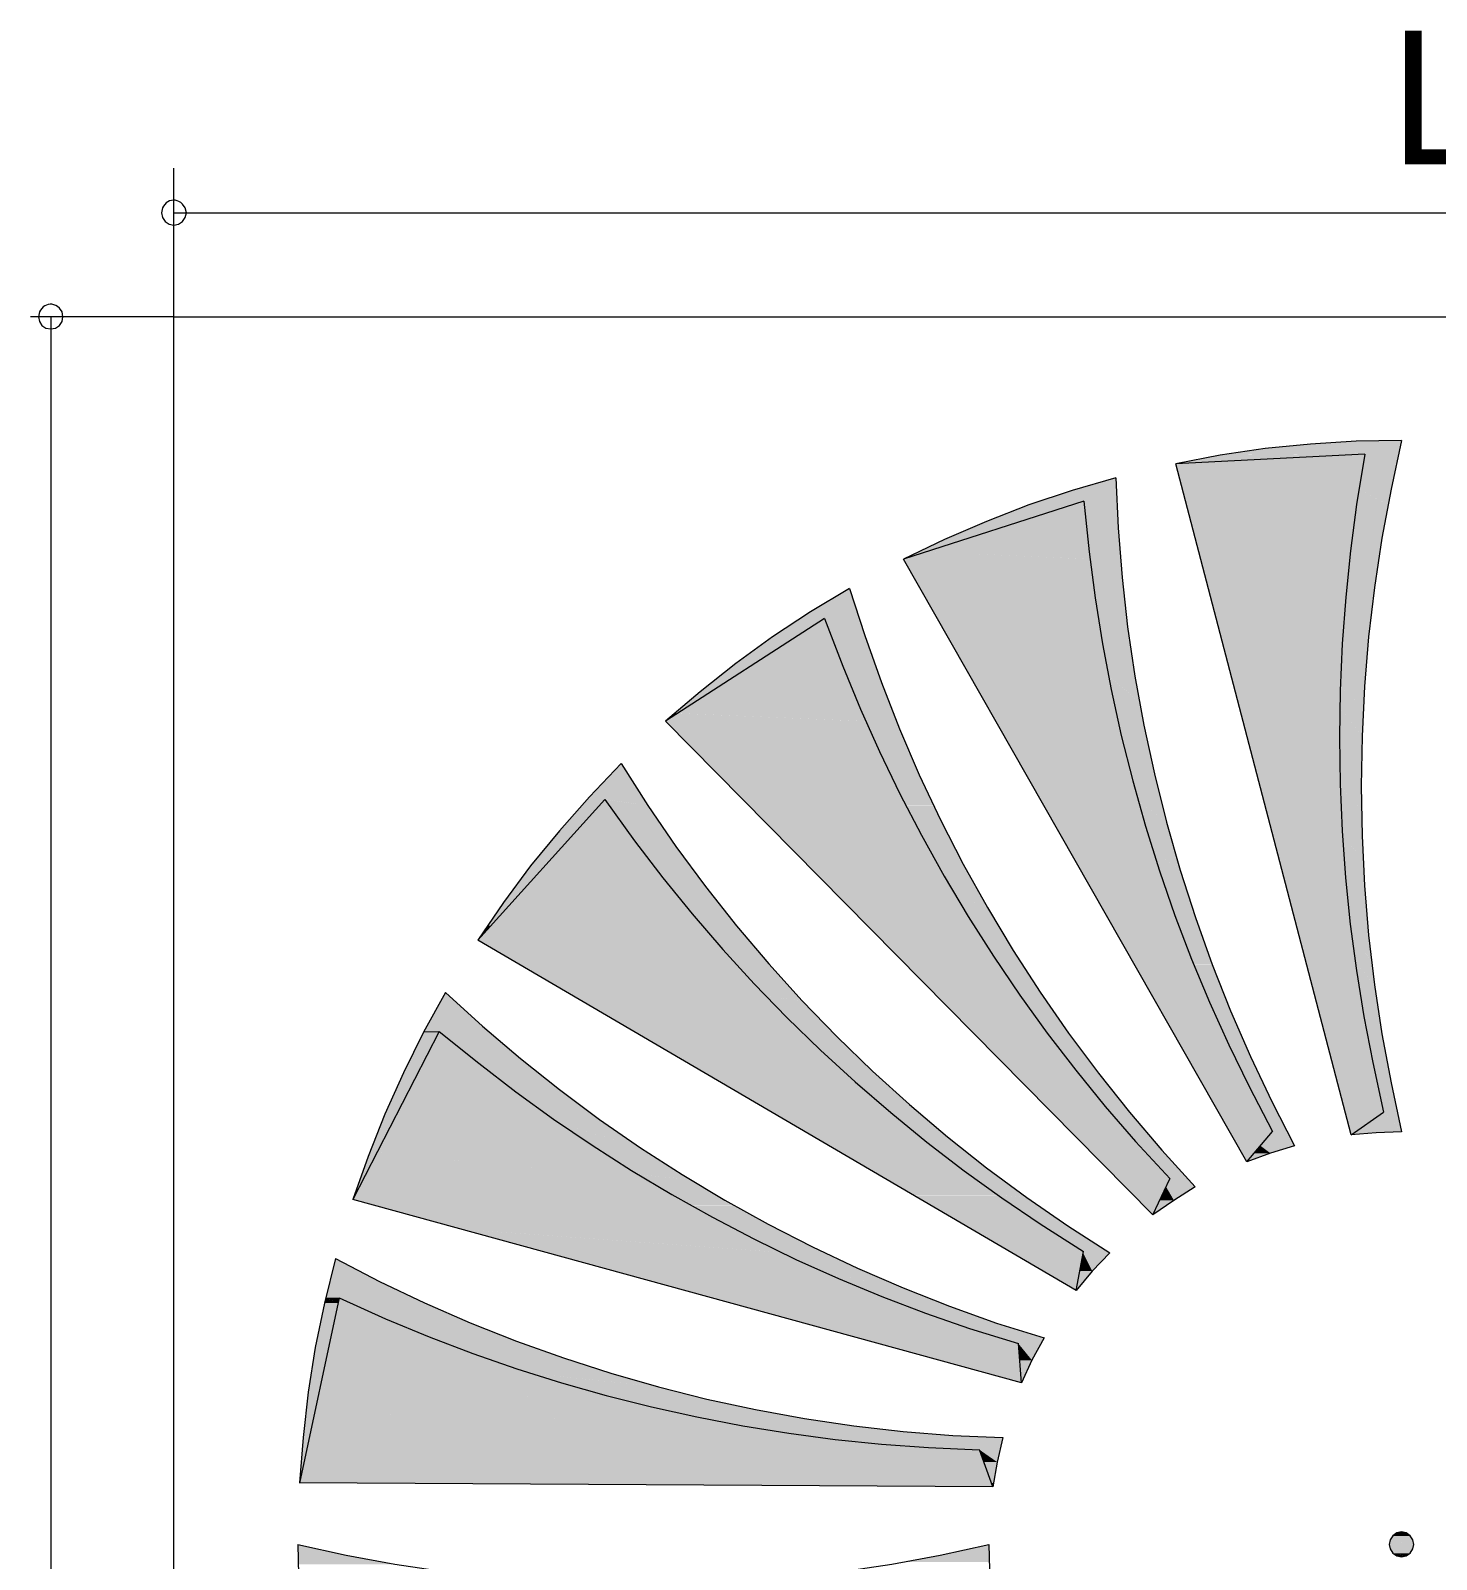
# Model space of a CAD drawing. Extents: x 0 to 244, y -13 to 257.
# Drawn here: x 22.9 to 73.9, y 64.2 to 119.7 of the extents above; entities that cross this region are included whole.
import ezdxf

# ---------------------------------------------------------------- set-up
doc = ezdxf.new("R2010")
doc.units = 0
for name, color, linetype in [('FILL', 8, 'Continuous'), ('GEOMETRY', 7, 'Continuous'), ('TEXT', 7, 'Continuous')]:
    doc.layers.add(name, color=color, linetype=linetype)

msp = doc.modelspace()

# ---------------------------------------------------------------- hatches: boundary and pattern name
at = {"layer": 'FILL'}
for points in [[(66.349, 104.308), (72.551, 104.308), (67.713, 104.515)], [(67.714, 104.515), (72.599, 104.515), (69.364, 104.673)], [(67.714, 104.515), (72.551, 104.308), (72.6, 104.515)], [(69.363, 104.673), (72.599, 104.515), (72.63, 104.673)], [(69.364, 104.674), (72.63, 104.674), (71.012, 104.784)], [(71.012, 104.784), (72.63, 104.674), (72.646, 104.784)], [(71.013, 104.784), (72.646, 104.784), (72.662, 104.815)], [(64.462, 103.959), (71.267, 103.959), (71.331, 104.307)], [(66.08, 104.275), (64.462, 103.959), (70.569, 104.275)], [(64.462, 103.959), (64.859, 102.483), (71.03, 102.483)], [(64.462, 103.959), (71.267, 103.959), (71.03, 102.483)], [(66.08, 104.276), (70.57, 104.276), (66.349, 104.307)], [(66.349, 104.308), (70.57, 104.277), (71.33, 104.308)], [(71.331, 104.308), (71.124, 103.038), (72.283, 103.038)], [(71.331, 104.308), (72.552, 104.308), (72.283, 103.038)], [(60.703, 102.99), (62.305, 102.99), (62.29, 103.452)], [(59.593, 102.61), (62.322, 102.61), (60.703, 102.991)], [(60.703, 102.991), (62.322, 102.61), (62.305, 102.991)], [(71.029, 102.483), (72.17, 102.483), (71.124, 103.038)], [(71.124, 103.039), (72.171, 102.484), (72.283, 103.039)], [(61.13, 102.611), (55.405, 100.77), (61.321, 100.77)], [(57.594, 101.865), (58.831, 101.865), (59.132, 102.468)], [(59.132, 102.468), (58.831, 101.865), (60.655, 102.468)], [(59.132, 102.468), (60.655, 102.468), (59.592, 102.61)], [(59.592, 102.61), (60.655, 102.468), (61.13, 102.61)], [(61.13, 102.61), (62.368, 101.643), (62.322, 102.61)], [(61.227, 101.644), (62.369, 101.644), (61.131, 102.611)], [(64.859, 102.484), (65.335, 100.644), (70.791, 100.644)], [(64.859, 102.484), (71.03, 102.484), (70.791, 100.644)], [(71.03, 102.484), (70.87, 101.263), (71.95, 101.263)], [(71.03, 102.484), (72.171, 102.484), (71.95, 101.263)], [(56.072, 101.216), (56.8, 101.216), (57.594, 101.866)], [(57.594, 101.866), (56.8, 101.216), (58.831, 101.866)], [(61.322, 100.77), (62.449, 100.77), (61.227, 101.644)], [(61.227, 101.644), (62.449, 100.77), (62.37, 101.644)], [(55.134, 100.77), (55.406, 100.77), (56.072, 101.216)], [(56.072, 101.216), (55.406, 100.77), (56.801, 101.216)], [(70.791, 100.644), (71.853, 100.644), (70.87, 101.263)], [(70.87, 101.263), (71.853, 100.644), (71.95, 101.263)], [(55.135, 100.77), (54.58, 100.502), (55.406, 100.77)], [(54.581, 100.501), (61.352, 100.501), (55.406, 100.77)], [(54.581, 100.502), (55.485, 98.931), (61.56, 98.931)], [(54.581, 100.502), (61.352, 100.502), (61.56, 98.931)], [(55.406, 100.77), (61.351, 100.502), (61.322, 100.77)], [(61.432, 99.835), (62.51, 99.835), (61.322, 100.77)], [(61.322, 100.77), (62.51, 99.835), (62.449, 100.77)], [(65.335, 100.644), (65.811, 98.805), (70.601, 98.805)], [(65.335, 100.644), (70.791, 100.644), (70.601, 98.805)], [(70.679, 99.47), (71.68, 99.47), (70.791, 100.644)], [(70.791, 100.644), (71.853, 100.644), (71.68, 99.47)], [(51.203, 98.583), (52.883, 98.583), (52.614, 99.438)], [(61.56, 98.931), (62.623, 98.931), (61.433, 99.835)], [(61.433, 99.835), (62.623, 98.931), (62.51, 99.835)], [(70.6, 98.805), (71.599, 98.805), (70.679, 99.47)], [(70.679, 99.47), (71.599, 98.805), (71.679, 99.47)], [(55.485, 98.931), (56.515, 97.107), (61.862, 97.107)], [(55.485, 98.931), (61.559, 98.931), (61.862, 97.107)], [(61.704, 98.043), (62.717, 98.043), (61.56, 98.931)], [(61.56, 98.931), (62.717, 98.043), (62.623, 98.931)], [(51.71, 98.345), (49.03, 96.615), (52.375, 96.615)], [(49.823, 97.678), (50.695, 97.678), (50.837, 98.345)], [(50.837, 98.345), (50.695, 97.678), (51.71, 98.345)], [(50.837, 98.345), (52.963, 98.345), (51.202, 98.583)], [(51.202, 98.583), (52.962, 98.345), (52.883, 98.583)], [(51.948, 97.726), (53.168, 97.726), (51.71, 98.345)], [(51.71, 98.345), (53.169, 97.726), (52.963, 98.345)], [(65.81, 98.805), (66.301, 96.948), (70.49, 96.948)], [(65.81, 98.805), (70.6, 98.805), (70.49, 96.948)], [(70.537, 97.678), (71.472, 97.678), (70.6, 98.805)], [(70.6, 98.805), (71.472, 97.678), (71.599, 98.805)], [(51.949, 97.726), (52.375, 96.615), (53.566, 96.615)], [(51.949, 97.726), (53.169, 97.726), (53.566, 96.615)], [(61.862, 97.106), (62.861, 97.106), (61.703, 98.044)], [(61.703, 98.044), (62.861, 97.106), (62.718, 98.044)], [(48.491, 96.71), (49.188, 96.71), (49.823, 97.678)], [(49.823, 97.678), (49.188, 96.71), (50.695, 97.678)], [(70.489, 96.948), (71.41, 96.948), (70.537, 97.678)], [(70.537, 97.678), (71.41, 96.948), (71.473, 97.678)], [(49.03, 96.614), (46.394, 94.901), (53.074, 94.901)], [(48.491, 96.71), (47.19, 95.679), (47.601, 95.679)], [(48.491, 96.71), (49.187, 96.71), (47.601, 95.679)], [(49.03, 96.614), (52.375, 96.614), (53.074, 94.901)], [(52.375, 96.614), (53.771, 96.011), (53.566, 96.614)], [(52.615, 96.011), (53.771, 96.011), (52.376, 96.614)], [(56.515, 97.107), (57.546, 95.299), (62.209, 95.299)], [(56.515, 97.107), (61.862, 97.107), (62.209, 95.299)], [(62.036, 96.251), (62.988, 96.251), (61.862, 97.107)], [(61.862, 97.107), (62.988, 96.251), (62.861, 97.107)], [(66.301, 96.947), (66.779, 95.107), (70.426, 95.107)], [(66.301, 96.947), (70.489, 96.947), (70.426, 95.107)], [(70.443, 95.868), (71.315, 95.868), (70.491, 96.947)], [(70.49, 96.947), (71.314, 95.868), (71.41, 96.947)], [(62.209, 95.299), (63.16, 95.299), (62.035, 96.249)], [(62.036, 96.25), (63.161, 95.3), (62.988, 96.25)], [(46.286, 94.902), (46.394, 94.902), (47.19, 95.68)], [(47.19, 95.679), (46.394, 94.901), (47.601, 95.679)], [(52.615, 96.012), (53.074, 94.902), (54.216, 94.902)], [(52.615, 96.012), (53.771, 96.012), (54.216, 94.902)], [(70.426, 95.108), (71.284, 95.108), (70.442, 95.868)], [(70.443, 95.868), (71.284, 95.108), (71.315, 95.868)], [(57.547, 95.299), (58.578, 93.489), (62.638, 93.489)], [(57.547, 95.299), (62.21, 95.299), (62.638, 93.489)], [(62.4, 94.474), (63.304, 94.474), (62.209, 95.299)], [(62.209, 95.299), (63.303, 94.474), (63.16, 95.299)], [(66.779, 95.108), (67.269, 93.254), (70.411, 93.254)], [(66.779, 95.108), (70.426, 95.108), (70.411, 93.254)], [(70.41, 94.076), (71.235, 94.076), (70.426, 95.107)], [(70.426, 95.108), (71.235, 94.077), (71.283, 95.108)], [(46.286, 94.902), (45.936, 94.616), (46.394, 94.902)], [(45.937, 94.615), (53.216, 94.615), (46.394, 94.901)], [(45.937, 94.615), (47.317, 93.204), (53.85, 93.204)], [(45.937, 94.615), (53.216, 94.615), (53.85, 93.204)], [(46.395, 94.902), (53.217, 94.616), (53.075, 94.902)], [(53.073, 94.902), (54.436, 94.33), (54.215, 94.902)], [(53.344, 94.33), (54.437, 94.33), (53.074, 94.902)], [(62.637, 93.49), (63.51, 93.49), (62.401, 94.475)], [(62.401, 94.474), (63.51, 93.489), (63.303, 94.474)], [(53.343, 94.33), (53.85, 93.204), (54.914, 93.204)], [(53.343, 94.33), (54.437, 94.33), (54.914, 93.204)], [(70.411, 93.254), (71.218, 93.254), (70.411, 94.077)], [(70.411, 94.076), (71.218, 93.253), (71.234, 94.076)], [(58.578, 93.489), (59.609, 91.697), (63.115, 91.697)], [(58.578, 93.489), (62.638, 93.489), (63.115, 91.697)], [(62.845, 92.698), (63.685, 92.698), (62.638, 93.49)], [(62.638, 93.49), (63.685, 92.698), (63.511, 93.49)], [(44.318, 93.077), (43.175, 91.871), (45.08, 91.871)], [(47.317, 93.204), (48.965, 91.556), (54.66, 91.556)], [(47.317, 93.204), (53.85, 93.204), (54.66, 91.556)], [(54.103, 92.666), (55.152, 92.666), (53.85, 93.204)], [(53.85, 93.204), (55.152, 92.666), (54.914, 93.204)], [(67.269, 93.253), (67.746, 91.397), (70.473, 91.397)], [(67.269, 93.253), (70.411, 93.253), (70.473, 91.397)], [(70.411, 93.253), (71.203, 92.269), (71.218, 93.253)], [(70.443, 92.269), (71.203, 92.269), (70.412, 93.253)], [(54.103, 92.666), (54.66, 91.556), (55.674, 91.556)], [(54.103, 92.666), (55.152, 92.666), (55.674, 91.556)], [(63.116, 91.698), (63.938, 91.698), (62.845, 92.698)], [(62.845, 92.698), (63.938, 91.698), (63.685, 92.698)], [(70.473, 91.397), (71.218, 91.397), (70.442, 92.269)], [(70.443, 92.269), (71.219, 91.397), (71.203, 92.269)], [(42.083, 90.636), (42.701, 90.636), (43.082, 91.777)], [(43.732, 91.777), (42.368, 90.27), (44.809, 90.27)], [(43.082, 91.777), (43.732, 91.777), (42.701, 90.636)], [(43.082, 91.776), (45.143, 91.776), (43.176, 91.871)], [(43.175, 91.871), (45.142, 91.776), (45.079, 91.871)], [(43.732, 91.777), (45.285, 91.556), (45.141, 91.777)], [(43.89, 91.555), (45.286, 91.555), (43.732, 91.776)], [(59.609, 91.697), (60.608, 89.921), (63.637, 89.921)], [(59.609, 91.697), (63.115, 91.697), (63.637, 89.921)], [(63.115, 91.698), (64.13, 90.953), (63.938, 91.698)], [(63.336, 90.952), (64.13, 90.952), (63.115, 91.697)], [(43.89, 91.556), (44.809, 90.27), (46.173, 90.27)], [(43.89, 91.556), (45.286, 91.556), (46.173, 90.27)], [(48.966, 91.556), (50.583, 89.921), (55.533, 89.921)], [(48.966, 91.556), (54.66, 91.556), (55.533, 89.921)], [(54.928, 91.032), (55.929, 91.032), (54.66, 91.556)], [(54.66, 91.555), (55.929, 91.031), (55.674, 91.555)], [(67.747, 91.397), (68.238, 89.558), (70.584, 89.558)], [(67.747, 91.397), (70.474, 91.397), (70.584, 89.558)], [(70.521, 90.445), (71.236, 90.445), (70.473, 91.397)], [(70.473, 91.397), (71.235, 90.445), (71.218, 91.397)], [(42.083, 90.636), (41.036, 89.365), (41.542, 89.365)], [(42.083, 90.636), (42.701, 90.636), (41.542, 89.365)], [(54.928, 91.031), (55.532, 89.921), (56.498, 89.921)], [(54.928, 91.031), (55.928, 91.031), (56.498, 89.921)], [(63.336, 90.952), (63.638, 89.921), (64.416, 89.921)], [(63.336, 90.952), (64.13, 90.952), (64.416, 89.921)], [(42.368, 90.27), (41.036, 88.796), (45.936, 88.796)], [(42.368, 90.27), (44.809, 90.27), (45.936, 88.796)], [(44.967, 90.064), (46.317, 90.064), (44.809, 90.269)], [(44.81, 90.269), (46.318, 90.064), (46.173, 90.269)], [(44.967, 90.064), (45.938, 88.796), (47.251, 88.796)], [(44.967, 90.064), (46.317, 90.064), (47.251, 88.796)], [(70.521, 90.445), (71.284, 89.558), (71.236, 90.445)], [(70.583, 89.557), (71.284, 89.557), (70.521, 90.444)], [(50.583, 89.921), (52.17, 88.305), (56.453, 88.305)], [(50.583, 89.921), (55.533, 89.921), (56.453, 88.305)], [(55.533, 89.921), (56.752, 89.431), (56.499, 89.921)], [(55.818, 89.431), (56.753, 89.431), (55.534, 89.921)], [(55.818, 89.43), (56.453, 88.305), (57.373, 88.305)], [(55.818, 89.43), (56.753, 89.43), (57.373, 88.305)], [(60.608, 89.921), (61.607, 88.177), (64.224, 88.177)], [(60.608, 89.921), (63.637, 89.921), (64.224, 88.177)], [(63.874, 89.208), (64.621, 89.208), (63.637, 89.921)], [(63.638, 89.921), (64.622, 89.208), (64.416, 89.921)], [(68.238, 89.558), (68.713, 87.717), (70.744, 87.717)], [(68.238, 89.558), (70.584, 89.558), (70.744, 87.717)], [(70.665, 88.653), (71.315, 88.653), (70.584, 89.557)], [(70.584, 89.557), (71.315, 88.653), (71.284, 89.557)], [(40.051, 88.034), (40.352, 88.034), (41.036, 89.366)], [(41.036, 89.365), (41.542, 89.365), (40.352, 88.033)], [(63.875, 89.208), (64.225, 88.177), (64.955, 88.177)], [(63.875, 89.208), (64.622, 89.208), (64.955, 88.177)], [(41.036, 88.796), (39.75, 87.366), (47.11, 87.366)], [(41.036, 88.796), (45.936, 88.796), (47.11, 87.366)], [(46.094, 88.604), (47.395, 88.604), (45.937, 88.796)], [(45.937, 88.796), (47.394, 88.604), (47.251, 88.796)], [(46.094, 88.604), (47.11, 87.367), (48.378, 87.367)], [(46.094, 88.604), (47.394, 88.604), (48.378, 87.367)], [(52.17, 88.305), (53.724, 86.733), (57.42, 86.733)], [(52.17, 88.305), (56.453, 88.305), (57.42, 86.733)], [(56.737, 87.844), (57.624, 87.844), (56.453, 88.305)], [(56.453, 88.305), (57.625, 87.844), (57.373, 88.305)], [(70.744, 87.717), (71.394, 87.717), (70.665, 88.653)], [(70.665, 88.653), (71.394, 87.717), (71.315, 88.653)], [(39.465, 87.192), (39.576, 87.192), (40.052, 88.033)], [(40.051, 88.034), (39.575, 87.193), (40.352, 88.034)], [(56.738, 87.844), (57.42, 86.733), (58.292, 86.733)], [(56.738, 87.844), (57.625, 87.844), (58.292, 86.733)], [(61.607, 88.177), (62.607, 86.432), (64.859, 86.432)], [(61.607, 88.177), (64.224, 88.177), (64.859, 86.432)], [(64.478, 87.478), (65.175, 87.478), (64.224, 88.177)], [(64.224, 88.177), (65.174, 87.478), (64.954, 88.177)], [(68.713, 87.717), (69.188, 85.877), (70.983, 85.877)], [(68.713, 87.717), (70.744, 87.717), (70.983, 85.877)], [(70.853, 86.845), (71.473, 86.845), (70.744, 87.717)], [(70.744, 87.717), (71.473, 86.845), (71.393, 87.717)], [(39.115, 86.67), (47.728, 86.67), (39.75, 87.367)], [(39.465, 87.192), (39.116, 86.67), (39.576, 87.192)], [(39.75, 87.367), (47.728, 86.67), (47.11, 87.367)], [(47.268, 87.192), (48.522, 87.192), (47.11, 87.367)], [(47.11, 87.367), (48.521, 87.192), (48.379, 87.367)], [(47.268, 87.193), (48.331, 85.972), (49.536, 85.972)], [(47.268, 87.193), (48.521, 87.193), (49.536, 85.972)], [(64.478, 87.478), (64.859, 86.432), (65.556, 86.432)], [(64.478, 87.478), (65.175, 87.478), (65.556, 86.432)], [(40.305, 85.972), (48.332, 85.972), (39.116, 86.67)], [(39.116, 86.67), (48.332, 85.972), (47.727, 86.67)], [(53.723, 86.733), (55.247, 85.195), (58.452, 85.195)], [(53.723, 86.733), (57.419, 86.733), (58.452, 85.195)], [(57.72, 86.289), (58.562, 86.289), (57.419, 86.733)], [(57.42, 86.732), (58.563, 86.288), (58.292, 86.732)], [(70.853, 86.845), (71.582, 85.878), (71.472, 86.845)], [(70.983, 85.877), (71.582, 85.877), (70.853, 86.844)], [(57.72, 86.288), (58.451, 85.194), (59.277, 85.194)], [(57.72, 86.288), (58.561, 86.288), (59.277, 85.194)], [(62.607, 86.432), (63.575, 84.719), (65.556, 84.719)], [(62.607, 86.432), (64.859, 86.432), (65.556, 84.719)], [(65.129, 85.782), (65.795, 85.782), (64.859, 86.432)], [(64.859, 86.432), (65.795, 85.782), (65.556, 86.432)], [(40.305, 85.972), (42.621, 84.623), (49.599, 84.623)], [(40.305, 85.972), (48.331, 85.972), (49.599, 84.623)], [(48.331, 85.972), (49.679, 85.798), (49.535, 85.972)], [(48.491, 85.798), (49.68, 85.798), (48.332, 85.972)], [(48.491, 85.798), (49.599, 84.623), (50.758, 84.623)], [(48.491, 85.798), (49.679, 85.798), (50.758, 84.623)], [(65.129, 85.781), (65.557, 84.719), (66.208, 84.719)], [(65.129, 85.781), (65.795, 85.781), (66.208, 84.719)], [(69.188, 85.877), (69.68, 84.054), (71.266, 84.054)], [(69.188, 85.877), (70.982, 85.877), (71.266, 84.054)], [(71.109, 85.053), (71.679, 85.053), (70.981, 85.877)], [(70.982, 85.877), (71.68, 85.053), (71.583, 85.877)], [(55.248, 85.195), (56.738, 83.673), (59.514, 83.673)], [(55.248, 85.195), (58.452, 85.195), (59.514, 83.673)], [(58.737, 84.767), (59.544, 84.767), (58.452, 85.195)], [(58.452, 85.194), (59.545, 84.766), (59.277, 85.194)], [(71.266, 84.054), (71.838, 84.054), (71.109, 85.053)], [(71.109, 85.053), (71.838, 84.054), (71.679, 85.053)], [(37.942, 84.767), (37.276, 83.546), (39.291, 83.546)], [(42.622, 84.624), (44.874, 83.307), (50.901, 83.307)], [(42.622, 84.624), (49.6, 84.624), (50.901, 83.307)], [(49.599, 84.625), (50.9, 84.466), (50.756, 84.625)], [(49.758, 84.465), (50.901, 84.465), (49.6, 84.624)], [(49.759, 84.465), (50.902, 83.307), (52.011, 83.307)], [(49.759, 84.465), (50.902, 84.465), (52.011, 83.307)], [(58.737, 84.767), (59.513, 83.672), (60.306, 83.672)], [(58.737, 84.767), (59.545, 84.767), (60.306, 83.672)], [(63.575, 84.719), (64.541, 83.021), (66.319, 83.021)], [(63.575, 84.719), (65.556, 84.719), (66.319, 83.021)], [(65.556, 84.719), (66.46, 84.101), (66.207, 84.719)], [(65.841, 84.101), (66.46, 84.101), (65.557, 84.719)], [(65.841, 84.101), (66.319, 83.021), (66.92, 83.021)], [(65.841, 84.101), (66.46, 84.101), (66.92, 83.021)], [(69.68, 84.054), (70.157, 82.228), (71.617, 82.228)], [(69.68, 84.054), (71.266, 84.054), (71.617, 82.228)], [(71.425, 83.26), (71.95, 83.26), (71.266, 84.054)], [(71.266, 84.054), (71.95, 83.26), (71.838, 84.054)], [(36.419, 81.848), (36.943, 81.848), (37.149, 83.322)], [(37.149, 83.322), (36.943, 81.848), (37.687, 83.322)], [(37.719, 83.354), (37.117, 82.197), (39.148, 82.197)], [(37.149, 83.323), (37.687, 83.323), (37.165, 83.354)], [(37.165, 83.354), (39.497, 83.354), (37.276, 83.547)], [(37.165, 83.354), (37.687, 83.323), (37.719, 83.354)], [(37.276, 83.546), (39.497, 83.353), (39.291, 83.546)], [(38.925, 82.371), (40.656, 82.371), (37.72, 83.354)], [(37.72, 83.354), (40.656, 82.371), (39.497, 83.354)], [(44.874, 83.307), (47.046, 82.038), (52.249, 82.038)], [(44.874, 83.307), (50.901, 83.307), (52.249, 82.038)], [(51.059, 83.163), (52.153, 83.163), (50.901, 83.307)], [(50.901, 83.307), (52.154, 83.163), (52.01, 83.307)], [(56.738, 83.672), (58.198, 82.196), (60.624, 82.196)], [(56.738, 83.672), (59.513, 83.672), (60.624, 82.196)], [(59.815, 83.292), (60.576, 83.292), (59.513, 83.673)], [(59.513, 83.672), (60.577, 83.291), (60.307, 83.672)], [(59.816, 83.292), (60.624, 82.196), (61.384, 82.196)], [(59.816, 83.292), (60.577, 83.292), (61.384, 82.196)], [(51.059, 83.163), (52.248, 82.038), (53.328, 82.038)], [(51.059, 83.163), (52.154, 83.163), (53.328, 82.038)], [(64.541, 83.021), (65.494, 81.356), (67.127, 81.356)], [(64.541, 83.021), (66.319, 83.021), (67.127, 81.356)], [(66.603, 82.435), (67.174, 82.435), (66.319, 83.021)], [(66.319, 83.021), (67.174, 82.435), (66.921, 83.021)], [(71.616, 82.228), (72.138, 82.228), (71.425, 83.26)], [(71.425, 83.26), (72.138, 82.228), (71.949, 83.26)], [(37.118, 82.196), (36.546, 81.07), (40.623, 81.07)], [(37.118, 82.196), (39.148, 82.196), (40.623, 81.07)], [(39.149, 82.196), (40.891, 82.196), (38.925, 82.37)], [(38.925, 82.37), (40.891, 82.196), (40.655, 82.37)], [(40.369, 81.244), (42.083, 81.244), (39.148, 82.196)], [(39.148, 82.196), (42.083, 81.244), (40.891, 82.196)], [(58.198, 82.196), (59.624, 80.753), (61.798, 80.753)], [(58.198, 82.196), (60.624, 82.196), (61.798, 80.753)], [(60.925, 81.833), (61.655, 81.833), (60.624, 82.197)], [(60.624, 82.196), (61.655, 81.832), (61.385, 82.196)], [(66.603, 82.435), (67.126, 81.356), (67.699, 81.356)], [(66.603, 82.435), (67.174, 82.435), (67.699, 81.356)], [(70.157, 82.228), (70.617, 80.421), (72.012, 80.421)], [(70.157, 82.228), (71.617, 82.228), (72.012, 80.421)], [(71.775, 81.483), (72.283, 81.483), (71.617, 82.228)], [(71.617, 82.228), (72.283, 81.483), (72.138, 82.228)], [(35.738, 80.341), (36.165, 80.341), (36.419, 81.848)], [(36.419, 81.849), (36.165, 80.342), (36.943, 81.849)], [(47.046, 82.038), (49.141, 80.815), (53.629, 80.815)], [(47.046, 82.038), (52.249, 82.038), (53.629, 80.815)], [(52.391, 81.91), (53.455, 81.91), (52.249, 82.038)], [(52.249, 82.038), (53.455, 81.91), (53.327, 82.038)], [(52.391, 81.91), (53.628, 80.815), (54.675, 80.815)], [(52.391, 81.91), (53.454, 81.91), (54.675, 80.815)], [(60.924, 81.832), (61.798, 80.753), (62.51, 80.753)], [(60.924, 81.832), (61.654, 81.832), (62.51, 80.753)], [(36.546, 81.071), (35.991, 79.992), (42.129, 79.992)], [(36.546, 81.071), (40.623, 81.071), (42.129, 79.992)], [(40.623, 81.07), (42.32, 81.07), (40.369, 81.244)], [(40.369, 81.244), (42.319, 81.07), (42.083, 81.244)], [(41.859, 80.167), (43.524, 80.167), (40.622, 81.071)], [(40.623, 81.07), (43.525, 80.166), (42.32, 81.07)], [(65.494, 81.356), (66.43, 79.723), (67.984, 79.723)], [(65.494, 81.356), (67.127, 81.356), (67.984, 79.723)], [(67.127, 81.356), (67.952, 80.802), (67.699, 81.356)], [(67.411, 80.801), (67.952, 80.801), (67.127, 81.355)], [(72.012, 80.421), (72.504, 80.421), (71.775, 81.483)], [(71.776, 81.483), (72.505, 80.421), (72.284, 81.483)], [(49.14, 80.816), (51.155, 79.629), (55.056, 79.629)], [(49.14, 80.816), (53.628, 80.816), (55.056, 79.629)], [(53.772, 80.69), (54.803, 80.69), (53.629, 80.816)], [(53.629, 80.816), (54.803, 80.69), (54.676, 80.816)], [(53.771, 80.69), (55.056, 79.628), (56.055, 79.628)], [(53.771, 80.69), (54.802, 80.69), (56.055, 79.628)], [(59.624, 80.753), (61.004, 79.357), (63.003, 79.357)], [(59.624, 80.753), (61.798, 80.753), (63.003, 79.357)], [(62.082, 80.422), (62.78, 80.422), (61.797, 80.753)], [(61.797, 80.753), (62.781, 80.422), (62.511, 80.753)], [(67.412, 80.802), (67.984, 79.723), (68.508, 79.723)], [(67.412, 80.802), (67.953, 80.802), (68.508, 79.723)], [(35.134, 78.804), (35.373, 78.804), (35.738, 80.342)], [(35.738, 80.342), (35.373, 78.804), (36.166, 80.342)], [(35.991, 79.991), (35.452, 78.961), (43.667, 78.961)], [(35.991, 79.991), (42.129, 79.991), (43.667, 78.961)], [(41.86, 80.166), (43.793, 79.991), (43.525, 80.166)], [(42.129, 79.991), (43.794, 79.991), (41.861, 80.166)], [(43.381, 79.136), (45.016, 79.136), (42.128, 79.991)], [(42.129, 79.991), (45.017, 79.136), (43.794, 79.991)], [(62.083, 80.421), (63.003, 79.357), (63.685, 79.357)], [(62.083, 80.421), (62.781, 80.421), (63.685, 79.357)], [(70.617, 80.422), (70.838, 79.597), (72.013, 80.422)], [(70.997, 79.705), (72.661, 79.705), (72.012, 80.421)], [(72.012, 80.422), (72.661, 79.706), (72.503, 80.422)], [(51.155, 79.628), (53.105, 78.484), (56.515, 78.484)], [(51.155, 79.628), (55.056, 79.628), (56.515, 78.484)], [(55.2, 79.517), (56.182, 79.517), (55.056, 79.628)], [(55.056, 79.628), (56.182, 79.517), (56.055, 79.628)], [(55.2, 79.517), (56.515, 78.485), (57.484, 78.485)], [(55.2, 79.517), (56.182, 79.517), (57.484, 78.485)], [(66.429, 79.723), (67.984, 79.723), (67.047, 78.612)], [(67.54, 79.2), (68.777, 79.2), (67.984, 79.723)], [(67.984, 79.723), (68.777, 79.2), (68.507, 79.723)], [(70.95, 79.675), (70.838, 79.596), (71.743, 79.675)], [(70.949, 79.675), (71.743, 79.675), (70.998, 79.705)], [(70.998, 79.705), (71.743, 79.675), (72.662, 79.705)], [(34.96, 77.978), (45.239, 77.978), (35.451, 78.961)], [(35.452, 78.961), (45.239, 77.978), (43.667, 78.961)], [(43.381, 79.136), (45.301, 78.961), (45.016, 79.136)], [(43.667, 78.961), (45.301, 78.961), (43.382, 79.136)], [(44.938, 78.152), (46.54, 78.152), (43.667, 78.961)], [(43.667, 78.961), (46.54, 78.152), (45.302, 78.961)], [(61.005, 79.357), (62.353, 77.994), (64.256, 77.994)], [(61.005, 79.357), (63.003, 79.357), (64.256, 77.994)], [(63.002, 79.357), (63.954, 79.042), (63.684, 79.357)], [(63.289, 79.042), (63.955, 79.042), (63.003, 79.357)], [(63.289, 79.041), (64.256, 77.993), (64.907, 77.993)], [(63.289, 79.041), (63.955, 79.041), (64.907, 77.993)], [(67.318, 78.93), (67.047, 78.611), (67.905, 78.93)], [(67.318, 78.929), (67.905, 78.929), (67.54, 79.199)], [(67.54, 79.199), (67.905, 78.929), (68.777, 79.199)], [(34.832, 77.978), (34.959, 77.978), (35.134, 78.804)], [(35.135, 78.804), (34.959, 77.978), (35.373, 78.804)], [(53.105, 78.485), (54.96, 77.406), (58.006, 77.406)], [(53.105, 78.485), (56.515, 78.485), (58.006, 77.406)], [(56.642, 78.405), (57.594, 78.405), (56.515, 78.485)], [(56.515, 78.485), (57.594, 78.405), (57.484, 78.485)], [(58.006, 77.406), (58.943, 77.406), (56.642, 78.405)], [(56.642, 78.405), (58.943, 77.406), (57.594, 78.405)], [(34.579, 77.249), (46.491, 77.249), (34.959, 77.978)], [(34.832, 77.978), (34.579, 77.249), (34.96, 77.978)], [(34.959, 77.978), (46.492, 77.249), (45.239, 77.978)], [(44.938, 78.153), (46.84, 77.978), (46.541, 78.153)], [(45.239, 77.977), (46.839, 77.977), (44.938, 78.152)], [(46.507, 77.232), (48.078, 77.232), (45.239, 77.978)], [(45.239, 77.978), (48.078, 77.232), (46.84, 77.978)], [(62.353, 77.993), (64.255, 77.993), (63.637, 76.692)], [(64.114, 77.708), (65.176, 77.708), (64.255, 77.993)], [(64.255, 77.993), (65.176, 77.708), (64.907, 77.993)], [(35.308, 77.042), (46.824, 77.042), (34.579, 77.249)], [(34.579, 77.249), (46.824, 77.042), (46.491, 77.249)], [(46.825, 77.043), (48.426, 77.043), (46.506, 77.232)], [(46.506, 77.232), (48.426, 77.043), (48.077, 77.232)], [(54.961, 77.405), (56.738, 76.358), (59.545, 76.358)], [(54.961, 77.405), (58.007, 77.405), (59.545, 76.358)], [(58.006, 77.406), (59.052, 77.327), (58.943, 77.406)], [(58.132, 77.326), (59.052, 77.326), (58.006, 77.405)], [(59.544, 76.359), (60.449, 76.359), (58.132, 77.326)], [(58.132, 77.326), (60.45, 76.359), (59.052, 77.326)], [(63.892, 77.216), (63.638, 76.693), (64.401, 77.216)], [(63.891, 77.217), (64.4, 77.217), (64.114, 77.708)], [(64.114, 77.708), (64.4, 77.217), (65.176, 77.708)], [(38.512, 76.17), (48.457, 76.17), (35.308, 77.042)], [(35.308, 77.042), (48.457, 76.17), (46.825, 77.042)], [(48.11, 76.345), (49.665, 76.345), (46.825, 77.042)], [(46.825, 77.042), (49.665, 76.345), (48.426, 77.042)], [(38.512, 76.17), (50.123, 75.329), (48.457, 76.17)], [(41.527, 75.328), (50.123, 75.328), (38.512, 76.169)], [(48.458, 76.17), (50.029, 76.17), (48.11, 76.345)], [(48.11, 76.345), (50.029, 76.17), (49.665, 76.345)], [(48.457, 76.17), (51.281, 75.519), (50.028, 76.17)], [(49.743, 75.519), (51.281, 75.519), (48.458, 76.17)], [(58.434, 75.36), (61.116, 75.36), (56.738, 76.36)], [(56.738, 76.36), (61.116, 75.36), (59.545, 76.36)], [(59.544, 76.36), (60.544, 76.298), (60.449, 76.36)], [(59.641, 76.298), (60.545, 76.298), (59.545, 76.36)], [(61.116, 75.36), (61.988, 75.36), (59.64, 76.297)], [(59.64, 76.297), (61.988, 75.36), (60.545, 76.297)], [(50.124, 75.328), (51.677, 75.328), (49.743, 75.518)], [(49.743, 75.518), (51.677, 75.328), (51.281, 75.518)], [(33.739, 74.266), (35.547, 74.266), (33.945, 75.106)], [(44.349, 74.566), (51.804, 74.566), (41.527, 75.328)], [(41.527, 75.328), (51.803, 74.566), (50.124, 75.328)], [(51.392, 74.759), (52.916, 74.759), (50.123, 75.329)], [(50.123, 75.328), (52.916, 74.758), (51.677, 75.328)], [(58.434, 75.36), (61.116, 75.36), (60.845, 73.948)], [(60.972, 74.647), (61.433, 74.647), (61.1, 75.311)], [(61.099, 75.311), (62.068, 75.311), (61.116, 75.36)], [(61.1, 75.311), (61.433, 74.647), (62.068, 75.311)], [(61.116, 75.36), (62.068, 75.311), (61.988, 75.36)], [(46.983, 73.838), (53.501, 73.838), (44.349, 74.567)], [(44.349, 74.567), (53.501, 73.838), (51.805, 74.567)], [(51.392, 74.758), (53.343, 74.567), (52.915, 74.758)], [(51.805, 74.567), (53.344, 74.567), (51.393, 74.758)], [(53.057, 74.028), (54.565, 74.028), (51.804, 74.567)], [(51.805, 74.567), (54.566, 74.028), (53.344, 74.567)], [(60.972, 74.646), (60.845, 73.948), (61.433, 74.646)], [(33.595, 73.68), (36.785, 73.68), (33.739, 74.266)], [(33.739, 74.266), (36.785, 73.68), (35.547, 74.266)], [(49.394, 73.172), (55.231, 73.172), (46.983, 73.838)], [(46.983, 73.838), (55.231, 73.172), (53.502, 73.838)], [(53.501, 73.839), (55.056, 73.839), (53.057, 74.028)], [(53.057, 74.028), (55.056, 73.839), (54.565, 74.028)], [(54.723, 73.378), (56.261, 73.378), (53.502, 73.838)], [(53.502, 73.838), (56.261, 73.378), (55.056, 73.838)], [(33.214, 71.871), (33.691, 71.871), (33.547, 73.489)], [(33.547, 73.489), (34.04, 73.489), (33.596, 73.68)], [(33.547, 73.489), (33.691, 71.871), (34.04, 73.489)], [(33.596, 73.68), (34.041, 73.489), (34.086, 73.68)], [(33.913, 72.918), (35.768, 72.918), (34.086, 73.679)], [(34.499, 73.489), (37.18, 73.489), (34.086, 73.68)], [(34.086, 73.68), (37.18, 73.489), (36.784, 73.68)], [(35.768, 72.918), (38.498, 72.918), (34.499, 73.489)], [(34.499, 73.489), (38.498, 72.918), (37.18, 73.489)], [(54.723, 73.378), (56.8, 73.172), (56.261, 73.378)], [(55.232, 73.172), (56.801, 73.172), (54.724, 73.378)], [(33.768, 72.221), (37.481, 72.221), (33.913, 72.919)], [(33.913, 72.918), (37.482, 72.22), (35.767, 72.918)], [(36.133, 72.774), (38.846, 72.774), (35.768, 72.918)], [(35.768, 72.918), (38.845, 72.774), (38.497, 72.918)], [(37.483, 72.221), (40.242, 72.221), (36.134, 72.775)], [(36.134, 72.774), (40.242, 72.22), (38.846, 72.774)], [(51.629, 72.568), (56.975, 72.568), (49.394, 73.172)], [(49.394, 73.172), (56.975, 72.568), (55.231, 73.172)], [(56.405, 72.759), (57.957, 72.759), (55.231, 73.172)], [(55.231, 73.172), (57.958, 72.759), (56.801, 73.172)], [(56.975, 72.568), (58.578, 72.568), (56.405, 72.759)], [(56.405, 72.759), (58.578, 72.568), (57.957, 72.759)], [(33.626, 71.554), (39.21, 71.554), (33.769, 72.221)], [(33.769, 72.221), (39.21, 71.554), (37.482, 72.221)], [(37.767, 72.109), (40.528, 72.109), (37.482, 72.221)], [(37.482, 72.221), (40.528, 72.109), (40.242, 72.221)], [(53.645, 72.014), (58.752, 72.014), (51.63, 72.568)], [(51.63, 72.567), (58.752, 72.013), (56.976, 72.567)], [(58.101, 72.221), (59.688, 72.221), (56.975, 72.568)], [(56.975, 72.567), (59.688, 72.22), (58.578, 72.567)], [(58.752, 72.014), (59.578, 72.014), (58.101, 72.221)], [(58.101, 72.221), (59.578, 72.014), (59.688, 72.221)], [(32.96, 70.253), (33.342, 70.253), (33.214, 71.87)], [(33.214, 71.871), (33.342, 70.254), (33.691, 71.871)], [(39.21, 71.554), (42.035, 71.554), (37.767, 72.108)], [(37.767, 72.108), (42.035, 71.554), (40.528, 72.108)], [(53.644, 72.014), (58.751, 72.014), (58.864, 70.587)], [(58.799, 71.41), (59.244, 71.41), (58.751, 72.014)], [(58.752, 72.014), (59.244, 71.41), (59.578, 72.014)], [(33.499, 70.967), (40.971, 70.967), (33.626, 71.554)], [(33.626, 71.554), (40.971, 70.967), (39.211, 71.554)], [(39.416, 71.491), (42.225, 71.491), (39.211, 71.554)], [(39.211, 71.554), (42.225, 71.491), (42.035, 71.554)], [(40.972, 70.967), (43.874, 70.967), (39.416, 71.491)], [(39.416, 71.491), (43.874, 70.967), (42.225, 71.491)], [(58.799, 71.411), (58.863, 70.587), (59.244, 71.411)], [(33.39, 70.428), (42.733, 70.428), (33.5, 70.967)], [(33.499, 70.967), (42.732, 70.428), (40.972, 70.967)], [(41.05, 70.936), (43.952, 70.936), (40.971, 70.967)], [(40.971, 70.967), (43.952, 70.936), (43.873, 70.967)], [(41.05, 70.936), (45.681, 70.445), (43.952, 70.936)], [(42.668, 70.444), (45.682, 70.444), (41.051, 70.935)], [(32.77, 68.603), (32.993, 68.603), (32.961, 70.254)], [(32.96, 70.253), (32.993, 68.602), (33.342, 70.253)], [(33.279, 69.936), (44.525, 69.936), (33.39, 70.428)], [(33.39, 70.428), (44.526, 69.936), (42.734, 70.428)], [(42.733, 70.428), (45.762, 70.428), (42.668, 70.443)], [(42.668, 70.443), (45.762, 70.428), (45.682, 70.443)], [(42.733, 70.428), (47.444, 69.999), (45.761, 70.428)], [(44.286, 69.999), (47.444, 69.999), (42.734, 70.428)], [(44.524, 69.937), (47.743, 69.937), (44.286, 70)], [(44.286, 70), (47.744, 69.937), (47.444, 70)], [(33.103, 69.144), (48.14, 69.144), (33.183, 69.508)], [(33.183, 69.508), (46.334, 69.508), (33.279, 69.936)], [(33.184, 69.508), (48.141, 69.144), (46.333, 69.508)], [(33.279, 69.936), (46.334, 69.508), (44.525, 69.936)], [(45.857, 69.619), (49.203, 69.619), (44.525, 69.936)], [(44.525, 69.936), (49.203, 69.619), (47.743, 69.936)], [(46.333, 69.508), (49.822, 69.508), (45.857, 69.618)], [(45.857, 69.618), (49.822, 69.508), (49.203, 69.618)], [(46.332, 69.508), (50.996, 69.301), (49.822, 69.508)], [(47.364, 69.301), (50.996, 69.301), (46.333, 69.508)], [(33.041, 68.826), (49.964, 68.826), (33.103, 69.144)], [(33.103, 69.144), (49.964, 68.826), (48.14, 69.144)], [(48.14, 69.144), (52.075, 69.144), (47.364, 69.302)], [(47.364, 69.301), (52.075, 69.143), (50.997, 69.301)], [(48.745, 69.032), (52.773, 69.032), (48.141, 69.144)], [(48.141, 69.144), (52.773, 69.032), (52.076, 69.144)], [(49.95, 68.825), (54.581, 68.825), (48.744, 69.031)], [(48.744, 69.031), (54.581, 68.825), (52.773, 69.031)], [(32.692, 67.715), (32.802, 67.715), (32.769, 68.602)], [(32.77, 68.603), (32.802, 67.716), (32.994, 68.603)], [(32.915, 68.238), (55.484, 68.238), (32.946, 68.382)], [(32.946, 68.382), (53.644, 68.382), (32.977, 68.571)], [(32.946, 68.382), (55.485, 68.238), (53.644, 68.382)], [(32.977, 68.571), (51.805, 68.571), (33.041, 68.825)], [(32.977, 68.571), (53.645, 68.382), (51.805, 68.571)], [(33.04, 68.825), (51.804, 68.571), (49.964, 68.825)], [(49.95, 68.825), (54.628, 68.825)], [(49.95, 68.825), (54.628, 68.825)], [(50.98, 68.684), (56.374, 68.684), (49.965, 68.825)], [(49.965, 68.825), (56.374, 68.684), (54.628, 68.825)], [(51.598, 68.603), (58.18, 68.603), (50.98, 68.684)], [(50.98, 68.684), (58.18, 68.603), (56.374, 68.684)], [(51.598, 68.603), (58.18, 68.572), (58.18, 68.603)], [(51.805, 68.572), (58.181, 68.572), (51.599, 68.603)], [(53.644, 68.382), (58.132, 68.382), (51.804, 68.571)], [(51.805, 68.571), (58.132, 68.382), (58.181, 68.571)], [(53.644, 68.382), (58.101, 68.238), (58.132, 68.382)], [(55.486, 68.238), (58.101, 68.238), (53.645, 68.382)], [(32.898, 68.158), (32.643, 66.953), (57.768, 66.953)], [(32.897, 68.158), (57.34, 68.158), (32.914, 68.238)], [(32.898, 68.158), (57.34, 68.158), (57.768, 66.953)], [(32.914, 68.238), (57.34, 68.158), (55.484, 68.238)], [(57.34, 68.158), (58.085, 68.158), (55.484, 68.238)], [(55.485, 68.238), (58.086, 68.158), (58.101, 68.238)], [(57.34, 68.158), (57.974, 67.716), (58.085, 68.158)], [(57.499, 67.716), (57.975, 67.716), (57.341, 68.158)], [(32.692, 67.716), (32.643, 66.953), (32.802, 67.716)], [(57.769, 66.953), (57.848, 66.953), (57.499, 67.716)], [(57.499, 67.716), (57.848, 66.953), (57.975, 67.716)], [(32.643, 66.953), (57.817, 66.81), (57.767, 66.953)], [(57.768, 66.953), (57.817, 66.81), (57.847, 66.953)], [(72.25, 64.891), (73.075, 64.891), (72.345, 65.034)], [(72.345, 65.035), (72.98, 65.035), (72.489, 65.145)], [(72.345, 65.034), (73.075, 64.891), (72.98, 65.034)], [(72.489, 65.145), (72.836, 65.145), (72.662, 65.178)], [(72.489, 65.145), (72.98, 65.035), (72.836, 65.145)], [(32.581, 64.338), (34.34, 64.338), (32.581, 64.719)], [(55.914, 64.338), (57.691, 64.338), (57.674, 64.719)], [(57.69, 64.338), (57.673, 64.719)], [(72.218, 64.717), (73.107, 64.717), (72.249, 64.892)], [(72.218, 64.718), (73.075, 64.559), (73.108, 64.718)], [(72.25, 64.559), (73.075, 64.559), (72.219, 64.718)], [(72.25, 64.892), (73.108, 64.717), (73.076, 64.892)], [(72.346, 64.4), (72.98, 64.4), (72.25, 64.559)], [(72.25, 64.559), (72.98, 64.4), (73.076, 64.559)], [(72.345, 64.4), (72.836, 64.305), (72.98, 64.4)], [(32.581, 64.338), (36.117, 64.004), (34.34, 64.338)], [(32.597, 64.004), (36.118, 64.004), (32.582, 64.338)], [(54.5, 64.084), (57.69, 64.084), (55.914, 64.338)], [(55.914, 64.338), (57.69, 64.084), (57.69, 64.338)], [(72.489, 64.304), (72.836, 64.304), (72.345, 64.399)], [(72.489, 64.305), (72.662, 64.273), (72.836, 64.305)]]:
    msp.add_hatch(color=7, dxfattribs=at).paths.add_polyline_path(points)

# ---------------------------------------------------------------- linework, layer by layer
at = {"layer": 'GEOMETRY', "lineweight": 13}
for points in [[(28.077, 109.305), (28.077, 114.697)], [(28.077, 113.078), (117.25, 113.078)], [(28.077, 109.305), (22.874, 109.305)], [(23.604, 109.305), (23.604, 20.131)], [(72.662, 104.815), (71.013, 104.784), (69.364, 104.673), (67.714, 104.515), (66.081, 104.276), (64.462, 103.96)], [(72.662, 104.815), (72.283, 103.039), (71.952, 101.261), (71.682, 99.473), (71.471, 97.677), (71.321, 95.875), (71.231, 94.069), (71.201, 92.261), (71.231, 90.452), (71.321, 88.646), (71.471, 86.844), (71.682, 85.048), (71.952, 83.26), (72.283, 81.483), (72.662, 79.706)], [(71.331, 104.308), (64.462, 103.959)], [(70.839, 79.596), (64.462, 103.959)], [(71.331, 104.308), (71.03, 102.484), (70.808, 100.808), (70.636, 99.122), (70.512, 97.429), (70.437, 95.732), (70.412, 94.031), (70.436, 92.33), (70.509, 90.63), (70.632, 88.933), (70.804, 87.243), (71.025, 85.56), (71.296, 83.888), (71.617, 82.228), (72.013, 80.421)], [(62.29, 103.451), (60.703, 102.99), (59.133, 102.468), (57.595, 101.865), (56.072, 101.216), (54.581, 100.502)], [(62.29, 103.451), (62.369, 101.643), (62.513, 99.839), (62.717, 98.041), (62.982, 96.251), (63.306, 94.471), (63.688, 92.702), (64.128, 90.947), (64.626, 89.207), (65.18, 87.484), (65.79, 85.781), (66.456, 84.098), (67.177, 82.438), (67.953, 80.802), (68.777, 79.199)], [(61.13, 102.611), (54.58, 100.503)], [(61.13, 102.611), (61.321, 100.77), (61.536, 99.101), (61.803, 97.431), (62.12, 95.764), (62.486, 94.102), (62.902, 92.448), (63.367, 90.806), (63.879, 89.178), (64.437, 87.567), (65.042, 85.976), (65.693, 84.409), (66.388, 82.868), (67.126, 81.356), (67.984, 79.723)], [(67.047, 78.612), (54.58, 100.503)], [(52.615, 99.438), (51.203, 98.583), (49.823, 97.678), (48.491, 96.71), (47.19, 95.679), (45.936, 94.616)], [(52.615, 99.438), (53.169, 97.726), (53.773, 96.019), (54.434, 94.334), (55.151, 92.672), (55.923, 91.036), (56.75, 89.427), (57.629, 87.846), (58.56, 86.295), (59.542, 84.775), (60.574, 83.288), (61.654, 81.836), (62.781, 80.42), (63.955, 79.042), (65.176, 77.709)], [(51.71, 98.345), (45.938, 94.616)], [(51.71, 98.345), (52.375, 96.615), (53.015, 95.056), (53.705, 93.511), (54.443, 91.983), (55.228, 90.473), (56.058, 88.985), (56.931, 87.519), (57.847, 86.08), (58.803, 84.67), (59.798, 83.289), (60.831, 81.942), (61.899, 80.631), (63.003, 79.357), (64.256, 77.993)], [(63.637, 76.693), (45.937, 94.616)], [(44.318, 93.077), (43.175, 91.872), (42.083, 90.636), (41.036, 89.365), (40.051, 88.033), (39.116, 86.67)], [(44.318, 93.077), (45.286, 91.556), (46.313, 90.065), (47.389, 88.61), (48.513, 87.19), (49.682, 85.809), (50.897, 84.468), (52.155, 83.167), (53.456, 81.908), (54.797, 80.693), (56.178, 79.523), (57.597, 78.4), (59.053, 77.324), (60.545, 76.297), (62.068, 75.311)], [(43.732, 91.777), (39.116, 86.671)], [(43.732, 91.777), (44.809, 90.27), (45.833, 88.929), (46.901, 87.616), (48.01, 86.332), (49.159, 85.078), (50.346, 83.856), (51.568, 82.669), (52.824, 81.518), (54.112, 80.404), (55.43, 79.329), (56.776, 78.295), (58.149, 77.305), (59.545, 76.359), (61.116, 75.36)], [(60.845, 73.947), (39.116, 86.671)], [(37.942, 84.767), (37.149, 83.323), (36.419, 81.849), (35.738, 80.342), (35.134, 78.804), (34.58, 77.249)], [(37.942, 84.767), (39.291, 83.546), (40.669, 82.367), (42.084, 81.238), (43.535, 80.159), (45.02, 79.13), (46.538, 78.152), (48.087, 77.225), (49.666, 76.349), (51.273, 75.526), (52.908, 74.754), (54.567, 74.036), (56.251, 73.371), (57.958, 72.759), (59.687, 72.221)], [(37.719, 83.354), (34.579, 77.25)], [(37.719, 83.354), (39.148, 82.197), (40.495, 81.164), (41.87, 80.17), (43.274, 79.216), (44.704, 78.303), (46.16, 77.431), (47.64, 76.601), (49.144, 75.815), (50.67, 75.073), (52.218, 74.377), (53.785, 73.726), (55.371, 73.123), (56.975, 72.568), (58.751, 72.014)], [(70.839, 79.596), (72.013, 80.421)], [(67.047, 78.612), (67.984, 79.723)], [(72.662, 79.705), (71.743, 79.675), (70.839, 79.596)], [(68.777, 79.199), (67.905, 78.929), (67.048, 78.611)], [(63.637, 76.693), (64.255, 77.994)], [(58.864, 70.587), (34.58, 77.249)], [(65.176, 77.708), (64.401, 77.216), (63.638, 76.692)], [(33.945, 75.106), (33.548, 73.489), (33.215, 71.871), (32.961, 70.253), (32.769, 68.603), (32.643, 66.954)], [(33.945, 75.106), (35.547, 74.266), (37.182, 73.491), (38.841, 72.771), (40.522, 72.105), (42.225, 71.495), (43.946, 70.94), (45.685, 70.443), (47.438, 70.002), (49.206, 69.62), (50.985, 69.296), (52.774, 69.032), (54.571, 68.827), (56.374, 68.684), (58.18, 68.603)], [(60.845, 73.947), (61.116, 75.359)], [(62.068, 75.312), (61.432, 74.647), (60.845, 73.948)], [(34.087, 73.68), (32.644, 66.953)], [(34.087, 73.68), (35.769, 72.917), (37.345, 72.266), (38.935, 71.662), (40.538, 71.105), (42.154, 70.595), (43.783, 70.133), (45.423, 69.718), (47.074, 69.351), (48.737, 69.032), (50.41, 68.761), (52.092, 68.538), (53.784, 68.364), (55.485, 68.239), (57.341, 68.159)], [(59.686, 72.221), (59.244, 71.41), (58.864, 70.587)], [(58.864, 70.587), (58.752, 72.014)], [(58.18, 68.603), (57.974, 67.716), (57.817, 66.811)], [(57.817, 66.811), (57.34, 68.159)], [(57.817, 66.811), (32.643, 66.954)], [(32.582, 64.718), (34.341, 64.338), (36.106, 64.009), (37.889, 63.74), (39.686, 63.53), (41.494, 63.381), (43.309, 63.291), (45.127, 63.261), (46.946, 63.291), (48.76, 63.381), (50.568, 63.531), (52.365, 63.74), (54.148, 64.009), (55.914, 64.338), (57.674, 64.718)], [(32.582, 64.718), (32.613, 63.068), (32.708, 61.418), (32.882, 59.784), (33.12, 58.15), (33.421, 56.518)], [(57.673, 64.718), (57.705, 63.813), (57.784, 62.894)]]:
    msp.add_lwpolyline(points, dxfattribs=at)
for points in [[(28.536, 113.078), (28.489, 113.254), (28.392, 113.395), (28.328, 113.449), (28.261, 113.489), (28.193, 113.517), (28.124, 113.532), (28.055, 113.535), (27.988, 113.526), (27.923, 113.507), (27.861, 113.476), (27.803, 113.435), (27.75, 113.384), (27.703, 113.324), (27.664, 113.254), (27.632, 113.078), (27.664, 112.904), (27.758, 112.763), (27.902, 112.668), (28.077, 112.635), (28.25, 112.668), (28.392, 112.763), (28.489, 112.904), (28.536, 113.078)], [(24.047, 109.305), (24.016, 109.478), (23.92, 109.621), (23.855, 109.674), (23.788, 109.714), (23.719, 109.741), (23.65, 109.756), (23.582, 109.759), (23.515, 109.75), (23.45, 109.73), (23.388, 109.7), (23.331, 109.659), (23.278, 109.608), (23.231, 109.547), (23.192, 109.478), (23.159, 109.305), (23.192, 109.13), (23.286, 108.987), (23.429, 108.892), (23.604, 108.86), (23.778, 108.892), (23.92, 108.987), (24.016, 109.13), (24.047, 109.305)], [(28.077, 109.305), (117.25, 109.305), (117.25, 20.131), (28.077, 20.131), (28.077, 109.305)], [(73.108, 64.718), (73.076, 64.892), (72.98, 65.034), (72.837, 65.145), (72.662, 65.178), (72.489, 65.145), (72.345, 65.034), (72.25, 64.892), (72.218, 64.718), (72.25, 64.559), (72.345, 64.4), (72.489, 64.305), (72.662, 64.273), (72.837, 64.305), (72.98, 64.4), (73.076, 64.559), (73.108, 64.718)]]:
    msp.add_lwpolyline(points, close=True, dxfattribs=at)

# ---------------------------------------------------------------- texts
at = {"layer": 'TEXT'}
msp.add_text('L', height=4.855, dxfattribs=at).set_placement((72.255, 114.84))

doc.saveas('drawing.dxf')
